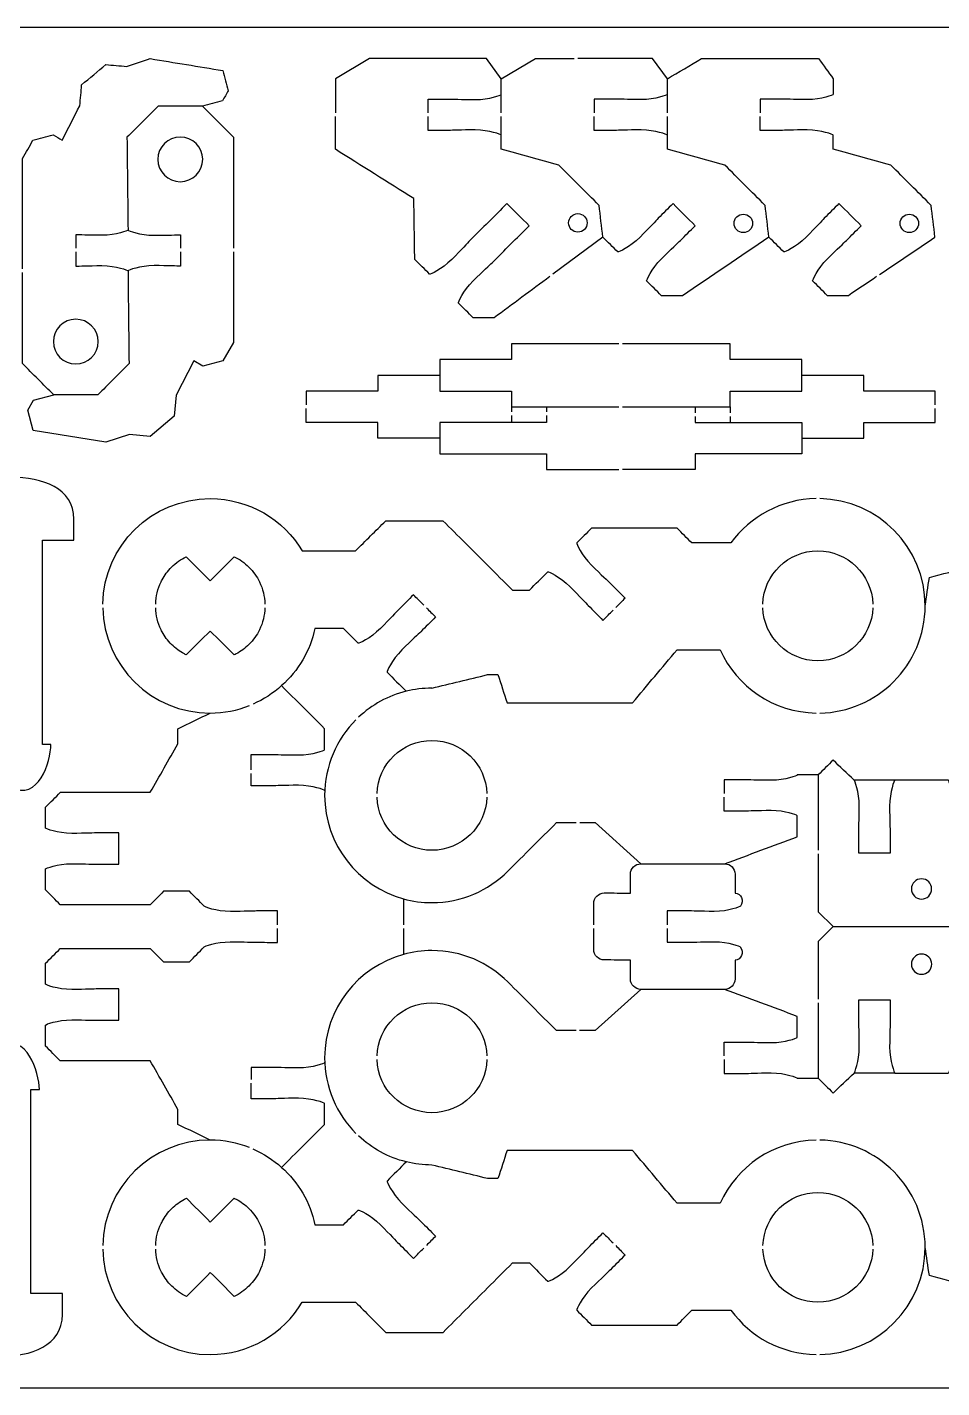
# Model space of a CAD drawing. Extents: x 0 to 680, y 0 to 410.
# Drawn here: x 43.8 to 131.1, y 280 to 410 of the extents above; entities that cross this region are included whole.
import ezdxf

# ---------------------------------------------------------------- set-up
doc = ezdxf.new("R2010")
doc.units = 0
doc.header["$MEASUREMENT"] = 0
doc.layers.add('DEFAULT', color=18, linetype='CONTINUOUS')

msp = doc.modelspace()

# ---------------------------------------------------------------- linework, layer by layer
at = {"layer": 'DEFAULT', "color": 1}
for points in [[(5.18, 409.99), (214.83, 409.99)], [(89.04, 405.06), (87.63, 406.99), (76.46, 406.99), (73.19, 405.06), (73.19, 401.8)], [(89.04, 401.8), (89.04, 403.58), (89.04, 405.06), (92.31, 406.99), (96, 406.99)], [(104.9, 405.06), (103.48, 406.99), (96.35, 406.99)], [(60.49, 402.45), (63.47, 399.47), (63.47, 395.26), (63.47, 388.88)], [(98.75, 389.93), (93.96, 386.38)], [(63.47, 388.53), (63.47, 379.86), (62.46, 378.13), (60.54, 377.61), (59.67, 378.11), (57.98, 374.83), (57.81, 372.83), (55.52, 370.9), (53.52, 371.08), (51.26, 370.33), (44.34, 371.47), (43.82, 373.4), (44.36, 374.35), (46.29, 374.86)], [(100.27, 379.73), (90, 379.73), (90, 378.23), (83.16, 378.23), (83.16, 375.23), (90, 375.23), (90, 373.73), (93.35, 373.73), (100.27, 373.73)], [(100.62, 373.73), (107.55, 373.73), (110.9, 373.73), (110.9, 375.23), (117.75, 375.23), (117.75, 376.72), (117.75, 378.23), (110.9, 378.23), (110.9, 379.73), (100.62, 379.73)], [(83.15, 376.72), (77.24, 376.72), (77.24, 375.22), (70.41, 375.22), (70.41, 373.9)], [(130.49, 373.9), (130.49, 375.22), (123.65, 375.22), (123.65, 376.72), (117.75, 376.72), (117.75, 376.72)], [(83.15, 370.72), (77.24, 370.72), (77.24, 372.23), (70.41, 372.23), (70.41, 373.55)], [(90, 373.73), (90, 373.23)], [(93.35, 373.73), (93.35, 373.23)], [(107.55, 373.73), (107.55, 373.15)], [(110.9, 373.73), (110.9, 373.15)], [(117.75, 370.72), (117.75, 370.72), (123.65, 370.72), (123.65, 372.23), (130.49, 372.23), (130.49, 373.55)], [(93.35, 372.88), (93.35, 372.23), (90, 372.23), (83.16, 372.23), (83.16, 369.23), (93.35, 369.23), (93.35, 367.73), (100.27, 367.73)], [(90, 372.88), (90, 372.23), (90, 372.23)], [(107.55, 372.8), (107.55, 372.23), (110.9, 372.23), (117.75, 372.23), (117.75, 370.72), (117.75, 369.23), (107.55, 369.23), (107.55, 367.73), (100.62, 367.73)], [(110.9, 372.8), (110.9, 372.23), (110.9, 372.23)], [(126.63, 338.06), (122.72, 338.06)], [(96.53, 333.99), (98.01, 333.99), (102.37, 330.06)], [(119.31, 331), (119.31, 325.48), (120.73, 324.06), (137.63, 324.06), (139.05, 325.48), (139.05, 331)], [(79.7, 326.71), (79.7, 324.24)], [(79.7, 323.89), (79.7, 321.4)], [(120.73, 324.06), (119.31, 322.65), (119.31, 317.13)], [(102.37, 318.06), (98.01, 314.13), (96.52, 314.13)], [(126.63, 310.06), (122.72, 310.06)], [(5.18, 280), (214.83, 280)]]:
    msp.add_lwpolyline(points, dxfattribs=at)
for points, knots in [([(43.31, 386.89), (43.31, 390.41), (43.31, 393.93), (43.31, 397.46), (43.65, 398.03), (43.98, 398.61), (44.31, 399.19), (44.96, 399.36), (45.6, 399.54), (46.24, 399.71), (46.53, 399.54), (46.82, 399.38), (47.11, 399.21), (47.67, 400.3), (48.23, 401.4), (48.79, 402.49), (48.85, 403.16), (48.91, 403.82), (48.96, 404.49), (49.73, 405.13), (50.49, 405.77), (51.26, 406.42), (51.93, 406.36), (52.59, 406.3), (53.26, 406.24), (54.01, 406.49), (54.77, 406.74), (55.52, 406.99), (57.83, 406.61), (60.13, 406.23), (62.44, 405.85), (62.61, 405.2), (62.79, 404.56), (62.96, 403.92), (62.78, 403.6), (62.6, 403.29), (62.41, 402.97), (61.77, 402.8), (61.13, 402.63), (60.49, 402.45), (59.08, 402.45), (57.68, 402.45), (56.27, 402.45), (55.28, 401.46), (54.29, 400.47), (53.29, 399.47), (53.32, 396.52), (53.36, 393.57), (53.39, 390.61), (53.39, 390.56), (52.27, 390.11), (50.89, 390.11), (49.51, 390.11), (48.73, 390.16), (48.39, 390.16), (48.39, 389.73), (48.39, 389.31), (48.39, 388.88)], [0, 0, 0, 0, 29.95, 29.95, 29.95, 35.622187, 35.622187, 35.622187, 41.279218, 41.279218, 41.279218, 44.11964, 44.11964, 44.11964, 54.585035, 54.585035, 54.585035, 60.255388, 60.255388, 60.255388, 68.758388, 68.758388, 68.758388, 74.439558, 74.439558, 74.439558, 81.200535, 81.200535, 81.200535, 101.076392, 101.076392, 101.076392, 106.750129, 106.750129, 106.750129, 109.832418, 109.832418, 109.832418, 115.496497, 115.496497, 115.496497, 127.436497, 127.436497, 127.436497, 139.386602, 139.386602, 139.386602, 164.508162, 164.508162, 164.508162, 165.508162, 165.508162, 165.508162, 166.508162, 166.508162, 166.508162, 170.118162, 170.118162, 170.118162, 170.118162]), ([(104.9, 401.8), (104.9, 402.39), (104.9, 402.98), (104.9, 403.58), (104.9, 404.07), (104.9, 404.57), (104.9, 405.06), (105.99, 405.71), (107.08, 406.35), (108.17, 406.99), (111.89, 406.99), (115.61, 406.99), (119.34, 406.99), (119.81, 406.35), (120.28, 405.71), (120.75, 405.06), (120.75, 404.57), (120.75, 404.07), (120.75, 403.58), (120.75, 403.52), (119.64, 403.08), (118.25, 403.08), (116.87, 403.08), (116.1, 403.13), (115.75, 403.13), (115.09, 403.13), (114.42, 403.13), (113.75, 403.13), (113.75, 402.69), (113.75, 402.24), (113.75, 401.8)], [0, 0, 0, 0, 5.04, 5.04, 5.04, 9.25, 9.25, 9.25, 20.01354, 20.01354, 20.01354, 51.68354, 51.68354, 51.68354, 58.465944, 58.465944, 58.465944, 62.675944, 62.675944, 62.675944, 63.675944, 63.675944, 63.675944, 64.675944, 64.675944, 64.675944, 70.345953, 70.345953, 70.345953, 74.125953, 74.125953, 74.125953, 74.125953]), ([(82.04, 401.8), (82.04, 402.24), (82.04, 402.69), (82.04, 403.13), (82.71, 403.13), (83.38, 403.13), (84.04, 403.13), (84.39, 403.13), (85.16, 403.08), (86.54, 403.08), (87.92, 403.08), (89.04, 403.52), (89.04, 403.58)], [0, 0, 0, 0, 3.78, 3.78, 3.78, 9.450009, 9.450009, 9.450009, 10.450009, 10.450009, 10.450009, 11.450009, 11.450009, 11.450009, 11.450009]), ([(104.9, 403.58), (104.9, 403.52), (103.77, 403.08), (102.4, 403.08), (101.02, 403.08), (100.24, 403.13), (99.9, 403.13), (99.23, 403.13), (98.56, 403.13), (97.9, 403.13), (97.9, 402.69), (97.9, 402.24), (97.9, 401.8)], [0, 0, 0, 0, 1, 1, 1, 2, 2, 2, 7.670009, 7.670009, 7.670009, 11.450009, 11.450009, 11.450009, 11.450009]), ([(93.68, 386.17), (91.9, 384.85), (90.13, 383.54), (88.36, 382.22), (87.69, 382.22), (87.02, 382.22), (86.36, 382.22), (85.89, 382.69), (85.41, 383.16), (84.94, 383.63), (84.91, 383.67), (85.38, 384.78), (86.36, 385.75), (87.34, 386.73), (87.92, 387.25), (88.16, 387.49), (89.34, 388.66), (90.52, 389.84), (91.7, 391.02), (90.99, 391.73), (90.29, 392.43), (89.58, 393.14), (88.4, 391.96), (87.22, 390.79), (86.05, 389.61), (85.8, 389.37), (85.29, 388.78), (84.31, 387.81), (83.33, 386.83), (82.23, 386.36), (82.19, 386.4), (81.72, 386.87), (81.25, 387.34), (80.77, 387.81), (80.75, 389.75), (80.72, 391.68), (80.69, 393.61), (78.19, 395.18), (75.69, 396.76), (73.19, 398.33), (73.19, 399.37), (73.19, 400.41), (73.19, 401.45)], [0, 0, 0, 0, 18.784206, 18.784206, 18.784206, 24.454206, 24.454206, 24.454206, 30.125203, 30.125203, 30.125203, 31.125203, 31.125203, 31.125203, 32.125203, 32.125203, 32.125203, 46.295622, 46.295622, 46.295622, 54.795046, 54.795046, 54.795046, 68.958397, 68.958397, 68.958397, 69.958397, 69.958397, 69.958397, 70.958397, 70.958397, 70.958397, 76.629393, 76.629393, 76.629393, 93.051147, 93.051147, 93.051147, 118.181758, 118.181758, 118.181758, 127.011758, 127.011758, 127.011758, 127.011758]), ([(89.04, 399.67), (89.04, 399.73), (87.92, 400.17), (86.54, 400.18), (85.16, 400.18), (84.38, 400.13), (84.04, 400.13), (83.37, 400.13), (82.71, 400.13), (82.04, 400.13), (82.04, 400.57), (82.04, 401.01), (82.04, 401.45)], [0, 0, 0, 0, 1, 1, 1, 2, 2, 2, 7.660009, 7.660009, 7.660009, 11.390009, 11.390009, 11.390009, 11.390009]), ([(114.6, 389.93), (111.85, 388.07), (109.09, 386.2), (106.34, 384.34), (105.67, 384.34), (105, 384.34), (104.34, 384.34), (103.86, 384.81), (103.39, 385.28), (102.92, 385.75), (102.88, 385.79), (103.36, 386.9), (104.34, 387.87), (105.32, 388.85), (105.9, 389.37), (106.14, 389.61), (106.61, 390.08), (107.08, 390.55), (107.56, 391.02), (106.85, 391.73), (106.14, 392.43), (105.44, 393.14), (104.97, 392.67), (104.5, 392.2), (104.03, 391.73), (103.78, 391.49), (103.27, 390.9), (102.29, 389.93), (101.31, 388.95), (100.21, 388.48), (100.17, 388.52), (99.69, 388.99), (99.22, 389.46), (98.75, 389.93), (98.62, 390.95), (98.5, 391.96), (98.38, 392.97), (97.09, 394.25), (95.81, 395.53), (94.53, 396.82), (92.7, 397.32), (90.87, 397.83), (89.04, 398.33), (89.04, 399.37), (89.04, 400.41), (89.04, 401.45)], [0, 0, 0, 0, 28.30147, 28.30147, 28.30147, 33.97147, 33.97147, 33.97147, 39.642466, 39.642466, 39.642466, 40.642466, 40.642466, 40.642466, 41.642466, 41.642466, 41.642466, 47.306396, 47.306396, 47.306396, 55.80582, 55.80582, 55.80582, 61.462674, 61.462674, 61.462674, 62.462674, 62.462674, 62.462674, 63.462674, 63.462674, 63.462674, 69.140746, 69.140746, 69.140746, 77.804607, 77.804607, 77.804607, 93.233677, 93.233677, 93.233677, 109.36726, 109.36726, 109.36726, 118.19726, 118.19726, 118.19726, 118.19726]), ([(104.89, 399.67), (104.89, 399.73), (103.77, 400.17), (102.4, 400.18), (101.01, 400.18), (100.24, 400.13), (99.89, 400.13), (99.23, 400.13), (98.56, 400.13), (97.9, 400.13), (97.9, 400.57), (97.9, 401.01), (97.9, 401.45)], [0, 0, 0, 0, 1, 1, 1, 2, 2, 2, 7.660009, 7.660009, 7.660009, 11.390009, 11.390009, 11.390009, 11.390009]), ([(124.88, 386.16), (123.98, 385.55), (123.09, 384.95), (122.19, 384.34), (121.52, 384.34), (120.86, 384.34), (120.19, 384.34), (119.72, 384.81), (119.25, 385.28), (118.77, 385.75), (118.74, 385.79), (119.22, 386.9), (120.19, 387.87), (121.17, 388.85), (121.76, 389.37), (122, 389.61), (122.47, 390.08), (122.94, 390.55), (123.41, 391.02), (122.71, 391.73), (122, 392.43), (121.29, 393.14), (120.82, 392.67), (120.35, 392.2), (119.88, 391.73), (119.64, 391.49), (119.12, 390.9), (118.15, 389.93), (117.17, 388.95), (116.06, 388.48), (116.02, 388.52), (115.55, 388.99), (115.08, 389.46), (114.6, 389.93), (114.48, 390.94), (114.36, 391.96), (114.23, 392.97), (112.95, 394.25), (111.67, 395.53), (110.39, 396.82), (108.56, 397.32), (106.73, 397.83), (104.9, 398.33), (104.9, 399.37), (104.9, 400.41), (104.9, 401.45)], [0, 0, 0, 0, 9.202717, 9.202717, 9.202717, 14.872717, 14.872717, 14.872717, 20.543713, 20.543713, 20.543713, 21.543713, 21.543713, 21.543713, 22.543713, 22.543713, 22.543713, 28.214727, 28.214727, 28.214727, 36.714151, 36.714151, 36.714151, 42.371005, 42.371005, 42.371005, 43.371005, 43.371005, 43.371005, 44.371005, 44.371005, 44.371005, 50.042002, 50.042002, 50.042002, 58.695937, 58.695937, 58.695937, 74.13208, 74.13208, 74.13208, 90.265663, 90.265663, 90.265663, 99.095663, 99.095663, 99.095663, 99.095663]), ([(125.17, 386.35), (126.93, 387.55), (128.7, 388.74), (130.46, 389.93), (130.34, 390.94), (130.21, 391.96), (130.09, 392.97), (128.81, 394.25), (127.52, 395.53), (126.24, 396.82), (124.41, 397.32), (122.58, 397.83), (120.75, 398.33), (120.75, 398.78), (120.75, 399.23), (120.75, 399.67), (120.75, 399.73), (119.63, 400.17), (118.25, 400.18), (116.87, 400.18), (116.09, 400.13), (115.75, 400.13), (115.09, 400.13), (114.42, 400.13), (113.75, 400.13), (113.75, 400.57), (113.75, 401.01), (113.75, 401.45)], [0, 0, 0, 0, 18.119674, 18.119674, 18.119674, 26.774829, 26.774829, 26.774829, 42.210972, 42.210972, 42.210972, 58.344555, 58.344555, 58.344555, 62.134568, 62.134568, 62.134568, 63.134568, 63.134568, 63.134568, 64.134568, 64.134568, 64.134568, 69.794577, 69.794577, 69.794577, 73.524577, 73.524577, 73.524577, 73.524577]), ([(60.52, 397.37), (60.52, 396.19), (59.56, 395.23), (58.38, 395.23), (57.2, 395.23), (56.24, 396.18), (56.24, 397.36), (56.24, 398.55), (57.2, 399.5), (58.38, 399.5), (59.56, 399.51), (60.52, 398.55), (60.52, 397.37)], [1, 1, 1, 1, 2, 2, 2, 3, 3, 3, 4, 4, 4, 5, 5, 5, 5]), ([(95.47, 391.3), (95.47, 390.81), (95.86, 390.41), (96.35, 390.41), (96.84, 390.41), (97.23, 390.81), (97.23, 391.3), (97.23, 391.78), (96.84, 392.18), (96.35, 392.18), (95.86, 392.18), (95.47, 391.78), (95.47, 391.3)], [0, 0, 0, 0, 1, 1, 1, 2, 2, 2, 3, 3, 3, 4, 4, 4, 4]), ([(111.27, 391.25), (111.27, 390.76), (111.67, 390.37), (112.15, 390.37), (112.64, 390.37), (113.04, 390.76), (113.04, 391.25), (113.04, 391.73), (112.64, 392.13), (112.15, 392.13), (111.67, 392.13), (111.27, 391.73), (111.27, 391.25)], [0, 0, 0, 0, 1, 1, 1, 2, 2, 2, 3, 3, 3, 4, 4, 4, 4]), ([(127.13, 391.25), (127.13, 390.76), (127.52, 390.37), (128.01, 390.37), (128.5, 390.37), (128.89, 390.76), (128.89, 391.25), (128.89, 391.73), (128.5, 392.13), (128.01, 392.13), (127.52, 392.13), (127.13, 391.73), (127.13, 391.25)], [0, 0, 0, 0, 1, 1, 1, 2, 2, 2, 3, 3, 3, 4, 4, 4, 4]), ([(53.39, 390.61), (53.39, 390.55), (54.51, 390.11), (55.89, 390.11), (57.27, 390.11), (58.05, 390.16), (58.39, 390.16), (58.39, 389.73), (58.39, 389.31), (58.39, 388.88)], [0, 0, 0, 0, 1, 1, 1, 2, 2, 2, 5.61, 5.61, 5.61, 5.61]), ([(48.39, 388.53), (48.39, 388.08), (48.39, 387.62), (48.39, 387.16), (48.73, 387.16), (49.51, 387.21), (50.89, 387.21), (52.27, 387.21), (53.39, 386.77), (53.39, 386.71), (53.42, 383.75), (53.45, 380.8), (53.49, 377.85), (52.49, 376.85), (51.5, 375.86), (50.51, 374.86), (49.1, 374.86), (47.7, 374.86), (46.29, 374.86), (45.3, 375.86), (44.31, 376.85), (43.31, 377.85), (43.31, 379.25), (43.31, 380.66), (43.31, 382.06), (43.31, 383.55), (43.31, 385.05), (43.31, 386.54)], [0, 0, 0, 0, 3.89, 3.89, 3.89, 4.89, 4.89, 4.89, 5.89, 5.89, 5.89, 31.01156, 31.01156, 31.01156, 42.961665, 42.961665, 42.961665, 54.901665, 54.901665, 54.901665, 66.85177, 66.85177, 66.85177, 78.80177, 78.80177, 78.80177, 91.50177, 91.50177, 91.50177, 91.50177]), ([(58.39, 388.53), (58.39, 388.08), (58.39, 387.62), (58.39, 387.16), (58.05, 387.16), (57.27, 387.21), (55.89, 387.21), (54.51, 387.21), (53.39, 386.76), (53.39, 386.71)], [0, 0, 0, 0, 3.89, 3.89, 3.89, 4.89, 4.89, 4.89, 5.89, 5.89, 5.89, 5.89]), ([(46.26, 379.95), (46.26, 381.13), (47.22, 382.09), (48.4, 382.09), (49.58, 382.09), (50.54, 381.14), (50.54, 379.95), (50.54, 378.77), (49.58, 377.82), (48.4, 377.82), (47.22, 377.81), (46.26, 378.77), (46.26, 379.95)], [1, 1, 1, 1, 2, 2, 2, 3, 3, 3, 4, 4, 4, 5, 5, 5, 5]), ([(40.39, 360.98), (40.87, 360.98), (41.34, 360.98), (41.82, 360.98), (41.95, 353.12), (42.09, 345.27), (42.22, 337.42), (44.82, 335.96), (46.02, 339.82), (46.02, 341.47), (45.75, 341.47), (45.49, 341.47), (45.22, 341.47), (45.22, 347.98), (45.22, 354.48), (45.22, 360.98), (46.22, 360.98), (47.22, 360.98), (48.22, 360.98), (48.22, 361.65), (48.22, 362.31), (48.22, 362.98), (48.22, 365.98), (45.22, 366.98), (42.22, 366.98), (42.09, 366.98), (41.96, 366.98), (41.82, 366.98), (41.82, 365.98), (41.82, 364.98), (41.82, 363.98), (41.35, 363.98), (40.87, 363.98), (40.39, 363.98)], [0, 0, 0, 0, 4.04, 4.04, 4.04, 70.839558, 70.839558, 70.839558, 71.839558, 71.839558, 71.839558, 74.119558, 74.119558, 74.119558, 129.409562, 129.409562, 129.409562, 137.899562, 137.899562, 137.899562, 143.569562, 143.569562, 143.569562, 144.569562, 144.569562, 144.569562, 145.699562, 145.699562, 145.699562, 154.199562, 154.199562, 154.199562, 158.249562, 158.249562, 158.249562, 158.249562]), ([(50.98, 354.88), (51.07, 360.45), (55.63, 364.95), (61.23, 364.95), (64.95, 364.95), (68.23, 362.95), (70.02, 359.96), (71.72, 359.96), (73.42, 359.96), (75.12, 359.96), (76.08, 360.91), (77.04, 361.87), (78, 362.83), (79.82, 362.83), (81.65, 362.83), (83.47, 362.83), (84.18, 362.12), (84.89, 361.42), (85.6, 360.71), (86.3, 360), (87.01, 359.3), (87.72, 358.59), (88.51, 357.79), (89.31, 356.99), (90.11, 356.2), (90.65, 356.2), (91.19, 356.2), (91.72, 356.2), (92.31, 356.78), (92.9, 357.37), (93.48, 357.96), (93.52, 357.99), (94.63, 357.52), (95.6, 356.54), (96.58, 355.56), (97.09, 354.98), (97.34, 354.74), (97.81, 354.27), (98.28, 353.79), (98.75, 353.32), (99.07, 353.64), (99.4, 353.97), (99.72, 354.29)], [0, 0, 0, 0, 1, 1, 1, 2, 2, 2, 16.45, 16.45, 16.45, 27.975841, 27.975841, 27.975841, 43.495841, 43.495841, 43.495841, 52.002338, 52.002338, 52.002338, 60.501762, 60.501762, 60.501762, 70.097203, 70.097203, 70.097203, 74.677203, 74.677203, 74.677203, 81.734129, 81.734129, 81.734129, 82.734129, 82.734129, 82.734129, 83.734129, 83.734129, 83.734129, 89.405143, 89.405143, 89.405143, 93.308372, 93.308372, 93.308372, 93.308372]), ([(119.1, 364.95), (115.76, 364.9), (112.8, 363.24), (110.97, 360.71), (109.72, 360.71), (108.48, 360.71), (107.23, 360.71), (106.76, 361.19), (106.29, 361.66), (105.82, 362.13), (103.1, 362.13), (100.38, 362.13), (97.66, 362.13), (97.19, 361.66), (96.72, 361.19), (96.25, 360.71), (96.2, 360.68), (96.68, 359.57), (97.65, 358.59), (98.63, 357.61), (99.22, 357.1), (99.46, 356.85), (99.93, 356.38), (100.4, 355.91), (100.87, 355.44), (100.57, 355.14), (100.27, 354.84), (99.97, 354.54)], [0, 0, 0, 0, 1, 1, 1, 11.6, 11.6, 11.6, 17.270996, 17.270996, 17.270996, 40.390996, 40.390996, 40.390996, 46.061993, 46.061993, 46.061993, 47.061993, 47.061993, 47.061993, 48.061993, 48.061993, 48.061993, 53.725923, 53.725923, 53.725923, 57.332167, 57.332167, 57.332167, 57.332167]), ([(119.45, 344.46), (122.2, 344.51), (124.7, 345.65), (126.51, 347.46), (128.37, 349.32), (129.52, 351.88), (129.52, 354.71), (129.52, 360.3), (125.02, 364.86), (119.45, 364.95)], [0, 0, 0, 0, 1, 1, 1, 2, 2, 2, 3, 3, 3, 3]), ([(56.03, 354.88), (56.05, 355.61), (56.22, 356.33), (56.55, 357), (56.58, 357.06), (56.61, 357.12), (56.65, 357.19), (56.88, 357.62), (57.18, 358.03), (57.55, 358.4), (57.97, 358.82), (58.45, 359.16), (58.95, 359.4), (59.72, 358.64), (60.48, 357.87), (61.25, 357.11), (62.01, 357.87), (62.77, 358.64), (63.54, 359.4), (64.04, 359.16), (64.52, 358.82), (64.94, 358.4), (65.36, 357.98), (65.7, 357.51), (65.94, 357), (66.27, 356.33), (66.44, 355.61), (66.47, 354.88)], [0, 0, 0, 0, 1, 1, 1, 2, 2, 2, 3, 3, 3, 4, 4, 4, 13.192388, 13.192388, 13.192388, 22.377708, 22.377708, 22.377708, 23.377708, 23.377708, 23.377708, 24.377708, 24.377708, 24.377708, 25.377708, 25.377708, 25.377708, 25.377708]), ([(114.02, 354.88), (114.11, 357.7), (116.43, 359.96), (119.27, 359.96), (122.11, 359.96), (124.43, 357.7), (124.52, 354.88)], [0, 0, 0, 0, 1, 1, 1, 2, 2, 2, 2]), ([(129.52, 354.71), (129.65, 355.61), (129.79, 356.51), (129.92, 357.41), (131.16, 357.74), (132.41, 358.07), (133.65, 358.41), (133.7, 358.44), (134.65, 357.69), (135.34, 356.5), (136.03, 355.3), (136.38, 354.6), (136.55, 354.31), (136.88, 353.73), (137.22, 353.16), (137.55, 352.58), (137.95, 352.81), (138.35, 353.04), (138.75, 353.27)], [0, 0, 0, 0, 7.733007, 7.733007, 7.733007, 18.68755, 18.68755, 18.68755, 19.68755, 19.68755, 19.68755, 20.68755, 20.68755, 20.68755, 26.346074, 26.346074, 26.346074, 30.270561, 30.270561, 30.270561, 30.270561]), ([(81.63, 354.78), (81.3, 355.11), (80.97, 355.43), (80.65, 355.76), (80.18, 355.29), (79.71, 354.82), (79.24, 354.35), (78.99, 354.11), (78.48, 353.53), (77.5, 352.55), (76.52, 351.57), (75.41, 351.1), (75.37, 351.14), (74.9, 351.61), (74.43, 352.08), (73.96, 352.55), (73.05, 352.55), (72.15, 352.55), (71.24, 352.55), (70.78, 350.4), (69.64, 348.49), (68.06, 347.08), (67.25, 346.35), (66.33, 345.75), (65.33, 345.32)], [0, 0, 0, 0, 3.945656, 3.945656, 3.945656, 9.60251, 9.60251, 9.60251, 10.60251, 10.60251, 10.60251, 11.60251, 11.60251, 11.60251, 17.273506, 17.273506, 17.273506, 24.973506, 24.973506, 24.973506, 25.973506, 25.973506, 25.973506, 26.973506, 26.973506, 26.973506, 26.973506]), ([(50.98, 354.53), (51.07, 348.96), (55.63, 344.46), (61.23, 344.46), (62.56, 344.46), (63.83, 344.71), (65, 345.18)], [0, 0, 0, 0, 1, 1, 1, 2, 2, 2, 2]), ([(66.47, 354.53), (66.44, 353.8), (66.27, 353.08), (65.94, 352.42), (65.7, 351.91), (65.36, 351.43), (64.94, 351.01), (64.57, 350.64), (64.16, 350.34), (63.72, 350.11), (63.66, 350.07), (63.6, 350.04), (63.54, 350.01), (62.77, 350.78), (62.01, 351.54), (61.24, 352.3), (60.48, 351.54), (59.72, 350.78), (58.95, 350.01), (58.89, 350.04), (58.83, 350.07), (58.77, 350.11), (58.33, 350.34), (57.92, 350.65), (57.55, 351.01), (57.18, 351.38), (56.88, 351.8), (56.65, 352.23), (56.62, 352.29), (56.58, 352.35), (56.56, 352.42), (56.23, 353.08), (56.05, 353.8), (56.03, 354.53)], [0, 0, 0, 0, 1, 1, 1, 2, 2, 2, 3, 3, 3, 4, 4, 4, 13.192388, 13.192388, 13.192388, 22.370634, 22.370634, 22.370634, 23.370634, 23.370634, 23.370634, 24.370634, 24.370634, 24.370634, 25.370634, 25.370634, 25.370634, 26.370634, 26.370634, 26.370634, 27.370634, 27.370634, 27.370634, 27.370634]), ([(81.88, 354.53), (82.17, 354.23), (82.47, 353.94), (82.77, 353.64), (82.29, 353.17), (81.82, 352.7), (81.35, 352.23), (81.11, 351.99), (80.52, 351.48), (79.55, 350.49), (78.57, 349.52), (78.09, 348.41), (78.13, 348.37), (78.74, 347.76), (79.35, 347.15), (79.96, 346.54)], [0, 0, 0, 0, 3.563818, 3.563818, 3.563818, 9.234832, 9.234832, 9.234832, 10.234832, 10.234832, 10.234832, 11.234832, 11.234832, 11.234832, 18.574601, 18.574601, 18.574601, 18.574601]), ([(124.52, 354.53), (124.43, 351.71), (122.11, 349.46), (119.27, 349.46), (116.43, 349.46), (114.11, 351.71), (114.02, 354.53)], [0, 0, 0, 0, 1, 1, 1, 2, 2, 2, 2]), ([(82.41, 346.84), (84.18, 347.27), (85.95, 347.7), (87.72, 348.13), (88.05, 348.13), (88.38, 348.13), (88.72, 348.13), (89.01, 347.24), (89.3, 346.34), (89.59, 345.45), (93.59, 345.45), (97.58, 345.45), (101.58, 345.45), (102.99, 347.13), (104.4, 348.81), (105.82, 350.49), (107.18, 350.49), (108.54, 350.49), (109.91, 350.49), (109.91, 350.5), (109.92, 350.5), (109.93, 350.5), (111.51, 346.99), (115.02, 344.53), (119.1, 344.46)], [0, 0, 0, 0, 15.466848, 15.466848, 15.466848, 18.306848, 18.306848, 18.306848, 26.301246, 26.301246, 26.301246, 60.271246, 60.271246, 60.271246, 78.951996, 78.951996, 78.951996, 90.541996, 90.541996, 90.541996, 90.609078, 90.609078, 90.609078, 91.609078, 91.609078, 91.609078, 91.609078]), ([(65.16, 339.03), (65.16, 339.52), (65.16, 340.01), (65.16, 340.51), (65.83, 340.51), (66.49, 340.51), (67.16, 340.51), (67.5, 340.51), (68.28, 340.46), (69.66, 340.46), (71.04, 340.46), (72.16, 340.91), (72.16, 340.97), (72.16, 341.64), (72.16, 342.3), (72.16, 342.97), (70.79, 344.34), (69.42, 345.71), (68.06, 347.08)], [0, 0, 0, 0, 4.2, 4.2, 4.2, 9.86, 9.86, 9.86, 10.86, 10.86, 10.86, 11.86, 11.86, 11.86, 17.53, 17.53, 17.53, 33.991446, 33.991446, 33.991446, 33.991446]), ([(82.41, 346.84), (81.57, 346.84), (80.75, 346.74), (79.96, 346.54), (78.23, 346.12), (76.67, 345.25), (75.41, 344.07)], [0, 0, 0, 0, 1, 1, 1, 2, 2, 2, 2]), ([(67.66, 324.24), (67.66, 324.67), (67.66, 325.11), (67.66, 325.55), (67, 325.55), (66.33, 325.55), (65.67, 325.55), (65.33, 325.55), (64.55, 325.51), (63.17, 325.5), (61.79, 325.51), (60.67, 325.95), (60.67, 326.01), (60.2, 326.48), (59.73, 326.95), (59.25, 327.43), (58.43, 327.43), (57.61, 327.43), (56.78, 327.43), (56.36, 327), (55.94, 326.58), (55.51, 326.15), (52.65, 326.15), (49.79, 326.15), (46.92, 326.15), (46.45, 326.62), (45.98, 327.1), (45.51, 327.57), (45.51, 328.23), (45.51, 328.9), (45.51, 329.57), (45.51, 329.62), (46.64, 330.06), (48.01, 330.06), (49.39, 330.06), (50.17, 330.02), (50.51, 330.02), (51.18, 330.01), (51.85, 330.01), (52.51, 330.01), (52.51, 331.01), (52.51, 332.01), (52.51, 333.01), (51.85, 333.01), (51.18, 333.01), (50.52, 333.01), (50.17, 333.01), (49.4, 332.97), (48.01, 332.96), (46.64, 332.97), (45.52, 333.41), (45.52, 333.47), (45.52, 334.14), (45.52, 334.81), (45.52, 335.47), (45.99, 335.94), (46.46, 336.42), (46.93, 336.89), (49.79, 336.89), (52.66, 336.89), (55.52, 336.89), (56.4, 338.44), (57.28, 339.99), (58.16, 341.53), (58.16, 342.01), (58.16, 342.49), (58.16, 342.97), (59.18, 343.46), (60.21, 343.96), (61.23, 344.46)], [0, 0, 0, 0, 3.72, 3.72, 3.72, 9.380009, 9.380009, 9.380009, 10.380009, 10.380009, 10.380009, 11.380009, 11.380009, 11.380009, 17.051005, 17.051005, 17.051005, 24.051005, 24.051005, 24.051005, 29.14925, 29.14925, 29.14925, 53.49925, 53.49925, 53.49925, 59.16318, 59.16318, 59.16318, 64.83318, 64.83318, 64.83318, 65.83318, 65.83318, 65.83318, 66.83318, 66.83318, 66.83318, 72.503189, 72.503189, 72.503189, 81.003189, 81.003189, 81.003189, 86.663197, 86.663197, 86.663197, 87.663197, 87.663197, 87.663197, 88.663197, 88.663197, 88.663197, 94.333197, 94.333197, 94.333197, 100.004194, 100.004194, 100.004194, 124.344194, 124.344194, 124.344194, 139.500014, 139.500014, 139.500014, 143.560014, 143.560014, 143.560014, 153.215857, 153.215857, 153.215857, 153.215857]), ([(75.16, 343.83), (73.31, 341.97), (72.17, 339.42), (72.17, 336.59), (72.17, 331.88), (75.37, 327.9), (79.7, 326.71), (80.57, 326.47), (81.48, 326.35), (82.41, 326.35), (85.24, 326.35), (87.81, 327.5), (89.66, 329.35), (91.21, 330.9), (92.76, 332.45), (94.31, 333.99), (94.93, 333.99), (95.55, 333.99), (96.18, 333.99)], [0, 0, 0, 0, 1, 1, 1, 2, 2, 2, 3, 3, 3, 4, 4, 4, 22.61105, 22.61105, 22.61105, 27.91105, 27.91105, 27.91105, 27.91105]), ([(77.17, 336.77), (77.26, 339.59), (79.58, 341.84), (82.41, 341.84), (85.26, 341.84), (87.57, 339.59), (87.66, 336.77)], [0, 0, 0, 0, 1, 1, 1, 2, 2, 2, 2]), ([(139.05, 331.35), (139.05, 333.75), (139.05, 336.15), (139.05, 338.55), (138.57, 339.02), (138.1, 339.49), (137.63, 339.96), (136.96, 339.33), (136.3, 338.69), (135.63, 338.06), (135.57, 338.06), (135.13, 336.94), (135.13, 335.56), (135.13, 334.17), (135.18, 333.4), (135.17, 333.06), (135.17, 332.39), (135.17, 331.73), (135.17, 331.06), (134.17, 331.06), (133.17, 331.06), (132.17, 331.06), (132.17, 331.73), (132.17, 332.39), (132.18, 333.06), (132.17, 333.4), (132.23, 334.18), (132.22, 335.56), (132.23, 336.94), (131.78, 338.06), (131.73, 338.06), (130.03, 338.06), (128.33, 338.06), (126.63, 338.06), (126.57, 338.06), (126.13, 336.94), (126.12, 335.56), (126.13, 334.17), (126.17, 333.4), (126.17, 333.06), (126.17, 332.39), (126.17, 331.73), (126.17, 331.06), (125.17, 331.06), (124.17, 331.06), (123.17, 331.06), (123.17, 331.73), (123.17, 332.39), (123.17, 333.06), (123.17, 333.4), (123.22, 334.18), (123.22, 335.56), (123.23, 336.94), (122.78, 338.06), (122.73, 338.06), (122.06, 338.7), (121.39, 339.33), (120.73, 339.97), (120.25, 339.49), (119.78, 339.02), (119.31, 338.55), (119.31, 336.15), (119.31, 333.75), (119.31, 331.35)], [0, 0, 0, 0, 20.41, 20.41, 20.41, 26.080996, 26.080996, 26.080996, 33.910996, 33.910996, 33.910996, 34.910996, 34.910996, 34.910996, 35.910996, 35.910996, 35.910996, 41.571005, 41.571005, 41.571005, 50.071005, 50.071005, 50.071005, 55.74104, 55.74104, 55.74104, 56.74104, 56.74104, 56.74104, 57.74104, 57.74104, 57.74104, 72.181044, 72.181044, 72.181044, 73.181044, 73.181044, 73.181044, 74.181044, 74.181044, 74.181044, 79.841053, 79.841053, 79.841053, 88.341053, 88.341053, 88.341053, 94.011062, 94.011062, 94.011062, 95.011062, 95.011062, 95.011062, 96.011062, 96.011062, 96.011062, 103.841062, 103.841062, 103.841062, 109.519133, 109.519133, 109.519133, 129.929133, 129.929133, 129.929133, 129.929133]), ([(72.17, 337.06), (72.17, 337.11), (71.04, 337.56), (69.66, 337.56), (68.28, 337.56), (67.51, 337.51), (67.16, 337.51), (66.5, 337.51), (65.83, 337.51), (65.16, 337.51), (65.16, 337.9), (65.16, 338.29), (65.16, 338.68)], [0, 0, 0, 0, 1, 1, 1, 2, 2, 2, 7.670009, 7.670009, 7.670009, 10.980009, 10.980009, 10.980009, 10.980009]), ([(119.31, 338.55), (118.64, 338.55), (117.98, 338.55), (117.31, 338.55), (117.31, 338.49), (116.19, 338.04), (114.81, 338.04), (113.43, 338.04), (112.65, 338.09), (112.31, 338.09), (111.65, 338.09), (110.98, 338.09), (110.32, 338.09), (110.32, 337.65), (110.32, 337.21), (110.32, 336.77)], [0, 0, 0, 0, 5.67, 5.67, 5.67, 6.67, 6.67, 6.67, 7.67, 7.67, 7.67, 13.33, 13.33, 13.33, 17.06, 17.06, 17.06, 17.06]), ([(87.66, 336.42), (87.57, 333.6), (85.26, 331.35), (82.41, 331.35), (79.57, 331.35), (77.26, 333.6), (77.17, 336.42)], [0, 0, 0, 0, 1, 1, 1, 2, 2, 2, 2]), ([(110.37, 330.06), (112.68, 330.92), (115, 331.78), (117.31, 332.64), (117.31, 333.31), (117.31, 333.98), (117.31, 334.65), (117.25, 334.73), (116.15, 335.14), (114.82, 335.14), (113.43, 335.14), (112.66, 335.09), (112.32, 335.09), (111.65, 335.09), (110.98, 335.09), (110.32, 335.09), (110.32, 335.53), (110.32, 335.98), (110.32, 336.42)], [0, 0, 0, 0, 20.997257, 20.997257, 20.997257, 26.687257, 26.687257, 26.687257, 27.687257, 27.687257, 27.687257, 28.687257, 28.687257, 28.687257, 34.357266, 34.357266, 34.357266, 38.137266, 38.137266, 38.137266, 38.137266]), ([(97.87, 324.24), (97.87, 324.92), (97.87, 325.59), (97.87, 326.27), (97.87, 326.82), (98.32, 327.27), (98.87, 327.27), (99.7, 327.27), (100.53, 327.27), (101.37, 327.26), (101.37, 327.86), (101.37, 328.46), (101.37, 329.06), (101.37, 329.61), (101.82, 330.06), (102.37, 330.06), (105.03, 330.06), (107.7, 330.06), (110.37, 330.06), (110.92, 330.06), (111.37, 329.61), (111.37, 329.06), (111.37, 328.46), (111.37, 327.86), (111.37, 327.26), (111.95, 327.26), (112.29, 326.51), (111.87, 326.02), (111.87, 325.96), (110.75, 325.51), (109.37, 325.51), (107.99, 325.51), (107.21, 325.57), (106.87, 325.56), (106.2, 325.56), (105.53, 325.57), (104.87, 325.57), (104.87, 325.12), (104.87, 324.68), (104.87, 324.24)], [0, 0, 0, 0, 5.77, 5.77, 5.77, 6.77, 6.77, 6.77, 13.860007, 13.860007, 13.860007, 18.950007, 18.950007, 18.950007, 19.950007, 19.950007, 19.950007, 42.630007, 42.630007, 42.630007, 43.630007, 43.630007, 43.630007, 48.720007, 48.720007, 48.720007, 49.720007, 49.720007, 49.720007, 50.720007, 50.720007, 50.720007, 51.720007, 51.720007, 51.720007, 57.390016, 57.390016, 57.390016, 61.160016, 61.160016, 61.160016, 61.160016]), ([(129.18, 328.62), (129.71, 328.62), (130.14, 328.19), (130.14, 327.66), (130.14, 327.12), (129.71, 326.69), (129.18, 326.69), (128.64, 326.69), (128.21, 327.12), (128.21, 327.66), (128.21, 328.19), (128.64, 328.62), (129.18, 328.62)], [1, 1, 1, 1, 2, 2, 2, 3, 3, 3, 4, 4, 4, 5, 5, 5, 5]), ([(61.23, 303.66), (60.21, 304.16), (59.18, 304.66), (58.16, 305.15), (58.16, 305.63), (58.16, 306.11), (58.16, 306.59), (57.28, 308.14), (56.4, 309.69), (55.51, 311.23), (52.65, 311.23), (49.79, 311.23), (46.92, 311.23), (46.45, 311.7), (45.98, 312.17), (45.51, 312.64), (45.51, 313.31), (45.51, 313.98), (45.51, 314.65), (45.51, 314.71), (46.63, 315.15), (48.01, 315.15), (49.39, 315.15), (50.17, 315.1), (50.51, 315.11), (51.18, 315.11), (51.84, 315.11), (52.51, 315.11), (52.51, 316.11), (52.51, 317.11), (52.51, 318.11), (51.84, 318.1), (51.18, 318.1), (50.51, 318.1), (50.17, 318.11), (49.39, 318.05), (48.01, 318.05), (46.63, 318.05), (45.51, 318.5), (45.51, 318.55), (45.51, 319.22), (45.51, 319.89), (45.51, 320.55), (45.98, 321.02), (46.45, 321.49), (46.92, 321.97), (49.78, 321.97), (52.65, 321.97), (55.51, 321.97), (55.93, 321.54), (56.35, 321.12), (56.78, 320.69), (57.6, 320.69), (58.42, 320.69), (59.25, 320.69), (59.72, 321.16), (60.19, 321.63), (60.66, 322.11), (60.66, 322.16), (61.78, 322.61), (63.16, 322.6), (64.55, 322.61), (65.32, 322.55), (65.66, 322.56), (66.33, 322.56), (67, 322.55), (67.66, 322.55), (67.66, 323), (67.66, 323.44), (67.66, 323.89)], [0, 0, 0, 0, 9.669457, 9.669457, 9.669457, 13.749457, 13.749457, 13.749457, 28.896589, 28.896589, 28.896589, 53.246589, 53.246589, 53.246589, 58.903443, 58.903443, 58.903443, 64.573443, 64.573443, 64.573443, 65.573443, 65.573443, 65.573443, 66.573443, 66.573443, 66.573443, 72.233443, 72.233443, 72.233443, 80.733443, 80.733443, 80.733443, 86.403452, 86.403452, 86.403452, 87.403452, 87.403452, 87.403452, 88.403452, 88.403452, 88.403452, 94.063452, 94.063452, 94.063452, 99.734448, 99.734448, 99.734448, 124.074448, 124.074448, 124.074448, 129.172693, 129.172693, 129.172693, 136.172693, 136.172693, 136.172693, 141.843689, 141.843689, 141.843689, 142.843689, 142.843689, 142.843689, 143.843689, 143.843689, 143.843689, 149.513725, 149.513725, 149.513725, 153.303725, 153.303725, 153.303725, 153.303725]), ([(104.87, 323.89), (104.87, 323.45), (104.87, 323.01), (104.87, 322.57), (105.53, 322.57), (106.2, 322.57), (106.86, 322.57), (107.2, 322.56), (107.98, 322.61), (109.37, 322.61), (110.75, 322.61), (111.86, 322.17), (111.86, 322.11), (112.28, 321.62), (111.95, 320.86), (111.37, 320.86), (111.37, 320.26), (111.37, 319.66), (111.37, 319.06), (111.37, 318.51), (110.92, 318.06), (110.37, 318.06), (107.7, 318.06), (105.03, 318.06), (102.37, 318.06), (101.82, 318.06), (101.37, 318.51), (101.37, 319.06), (101.37, 319.66), (101.37, 320.26), (101.37, 320.86), (100.53, 320.86), (99.7, 320.87), (98.87, 320.87), (98.32, 320.87), (97.87, 321.32), (97.87, 321.87), (97.87, 322.54), (97.87, 323.22), (97.87, 323.89)], [0, 0, 0, 0, 3.74, 3.74, 3.74, 9.4, 9.4, 9.4, 10.4, 10.4, 10.4, 11.4, 11.4, 11.4, 12.4, 12.4, 12.4, 17.51, 17.51, 17.51, 18.51, 18.51, 18.51, 41.19, 41.19, 41.19, 42.19, 42.19, 42.19, 47.3, 47.3, 47.3, 54.390028, 54.390028, 54.390028, 55.390028, 55.390028, 55.390028, 61.110028, 61.110028, 61.110028, 61.110028]), ([(96.18, 314.13), (95.55, 314.13), (94.93, 314.13), (94.31, 314.13), (92.76, 315.67), (91.22, 317.22), (89.67, 318.77), (87.81, 320.62), (85.25, 321.77), (82.42, 321.77), (81.48, 321.77), (80.57, 321.65), (79.7, 321.4), (75.37, 320.21), (72.17, 316.24), (72.17, 311.53), (72.17, 308.71), (73.31, 306.15), (75.16, 304.3)], [0, 0, 0, 0, 5.28, 5.28, 5.28, 23.898123, 23.898123, 23.898123, 24.898123, 24.898123, 24.898123, 25.898123, 25.898123, 25.898123, 26.898123, 26.898123, 26.898123, 27.898123, 27.898123, 27.898123, 27.898123]), ([(129.18, 319.5), (128.64, 319.5), (128.21, 319.93), (128.21, 320.47), (128.21, 321), (128.64, 321.43), (129.18, 321.43), (129.71, 321.43), (130.15, 321), (130.15, 320.47), (130.15, 319.93), (129.71, 319.5), (129.18, 319.5)], [1, 1, 1, 1, 2, 2, 2, 3, 3, 3, 4, 4, 4, 5, 5, 5, 5]), ([(110.32, 311.7), (110.32, 312.15), (110.32, 312.59), (110.32, 313.03), (110.99, 313.03), (111.65, 313.03), (112.32, 313.03), (112.66, 313.03), (113.44, 312.98), (114.82, 312.98), (116.16, 312.98), (117.25, 313.4), (117.31, 313.47), (117.31, 314.14), (117.31, 314.81), (117.31, 315.48), (115, 316.34), (112.68, 317.2), (110.37, 318.06)], [0, 0, 0, 0, 3.77, 3.77, 3.77, 9.440009, 9.440009, 9.440009, 10.440009, 10.440009, 10.440009, 11.440009, 11.440009, 11.440009, 17.130009, 17.130009, 17.130009, 38.136639, 38.136639, 38.136639, 38.136639]), ([(77.17, 311.7), (77.26, 314.52), (79.58, 316.78), (82.42, 316.78), (85.26, 316.78), (87.57, 314.52), (87.67, 311.7)], [0, 0, 0, 0, 1, 1, 1, 2, 2, 2, 2]), ([(119.31, 316.78), (119.31, 314.37), (119.31, 311.97), (119.31, 309.57), (119.78, 309.1), (120.25, 308.63), (120.73, 308.16), (121.39, 308.79), (122.06, 309.43), (122.73, 310.06), (122.79, 310.06), (123.23, 311.18), (123.23, 312.56), (123.23, 313.95), (123.18, 314.72), (123.18, 315.06), (123.19, 315.73), (123.19, 316.4), (123.19, 317.06), (124.19, 317.06), (125.19, 317.06), (126.19, 317.06), (126.18, 316.39), (126.18, 315.73), (126.18, 315.06), (126.18, 314.72), (126.13, 313.94), (126.13, 312.56), (126.13, 311.18), (126.58, 310.06), (126.63, 310.06), (128.33, 310.06), (130.03, 310.06), (131.73, 310.06), (131.79, 310.06), (132.23, 311.18), (132.23, 312.56), (132.23, 313.95), (132.18, 314.72), (132.18, 315.06), (132.18, 315.73), (132.19, 316.4), (132.19, 317.06), (133.19, 317.06), (134.19, 317.06), (135.19, 317.06), (135.18, 316.39), (135.18, 315.73), (135.18, 315.06), (135.18, 314.72), (135.13, 313.94), (135.13, 312.56), (135.13, 311.18), (135.58, 310.06), (135.63, 310.06), (136.3, 309.42), (136.96, 308.79), (137.63, 308.15), (138.1, 308.63), (138.57, 309.1), (139.05, 309.57), (139.05, 311.97), (139.05, 314.37), (139.05, 316.78)], [0, 0, 0, 0, 20.42, 20.42, 20.42, 26.090996, 26.090996, 26.090996, 33.920996, 33.920996, 33.920996, 34.920996, 34.920996, 34.920996, 35.920996, 35.920996, 35.920996, 41.581005, 41.581005, 41.581005, 50.081005, 50.081005, 50.081005, 55.75104, 55.75104, 55.75104, 56.75104, 56.75104, 56.75104, 57.75104, 57.75104, 57.75104, 72.191044, 72.191044, 72.191044, 73.191044, 73.191044, 73.191044, 74.191044, 74.191044, 74.191044, 79.851053, 79.851053, 79.851053, 88.351053, 88.351053, 88.351053, 94.021062, 94.021062, 94.021062, 95.021062, 95.021062, 95.021062, 96.021062, 96.021062, 96.021062, 103.851062, 103.851062, 103.851062, 109.529133, 109.529133, 109.529133, 129.949133, 129.949133, 129.949133, 129.949133]), ([(39.29, 282.99), (39.9, 282.99), (40.51, 282.99), (41.12, 282.99), (44.12, 282.99), (47.12, 283.99), (47.12, 286.99), (47.12, 287.66), (47.12, 288.32), (47.12, 288.99), (46.12, 288.99), (45.12, 288.99), (44.12, 288.99), (44.12, 295.49), (44.12, 301.99), (44.12, 308.5), (44.39, 308.5), (44.65, 308.5), (44.92, 308.5), (44.92, 310.15), (43.72, 314.01), (41.12, 312.55), (40.98, 304.7), (40.85, 296.85), (40.72, 288.99), (40.72, 287.99), (40.72, 286.99), (40.72, 285.99), (40.24, 285.99), (39.77, 285.99), (39.29, 285.99)], [0, 0, 0, 0, 5.18, 5.18, 5.18, 6.18, 6.18, 6.18, 11.85, 11.85, 11.85, 20.36, 20.36, 20.36, 75.65, 75.65, 75.65, 77.92, 77.92, 77.92, 78.92, 78.92, 78.92, 145.719728, 145.719728, 145.719728, 154.219728, 154.219728, 154.219728, 158.249728, 158.249728, 158.249728, 158.249728]), ([(72.16, 311.06), (72.17, 311), (71.04, 310.56), (69.66, 310.56), (68.28, 310.56), (67.5, 310.61), (67.16, 310.61), (66.49, 310.61), (65.83, 310.61), (65.16, 310.61), (65.16, 310.22), (65.16, 309.84), (65.16, 309.45)], [0, 0, 0, 0, 1, 1, 1, 2, 2, 2, 7.670009, 7.670009, 7.670009, 10.960009, 10.960009, 10.960009, 10.960009]), ([(87.67, 311.35), (87.57, 308.53), (85.26, 306.28), (82.42, 306.28), (79.58, 306.28), (77.26, 308.53), (77.17, 311.35)], [0, 0, 0, 0, 1, 1, 1, 2, 2, 2, 2]), ([(110.32, 311.35), (110.32, 310.91), (110.32, 310.47), (110.32, 310.03), (110.98, 310.03), (111.65, 310.03), (112.32, 310.03), (112.66, 310.03), (113.43, 310.08), (114.82, 310.08), (116.2, 310.08), (117.31, 309.63), (117.31, 309.57), (117.98, 309.57), (118.65, 309.57), (119.31, 309.57)], [0, 0, 0, 0, 3.742192, 3.742192, 3.742192, 9.40551, 9.40551, 9.40551, 10.406096, 10.406096, 10.406096, 11.406682, 11.406682, 11.406682, 17.07, 17.07, 17.07, 17.07]), ([(68.06, 301.05), (69.42, 302.42), (70.79, 303.79), (72.16, 305.16), (72.16, 305.82), (72.16, 306.49), (72.16, 307.15), (72.16, 307.21), (71.04, 307.65), (69.66, 307.66), (68.27, 307.66), (67.5, 307.61), (67.16, 307.61), (66.49, 307.61), (65.83, 307.61), (65.16, 307.61), (65.16, 308.11), (65.16, 308.6), (65.16, 309.1)], [0, 0, 0, 0, 16.447304, 16.447304, 16.447304, 22.107304, 22.107304, 22.107304, 23.107304, 23.107304, 23.107304, 24.107304, 24.107304, 24.107304, 29.767313, 29.767313, 29.767313, 33.977313, 33.977313, 33.977313, 33.977313]), ([(65, 302.94), (63.83, 303.41), (62.56, 303.66), (61.23, 303.66), (55.63, 303.66), (51.07, 299.16), (50.98, 293.59)], [0, 0, 0, 0, 1, 1, 1, 2, 2, 2, 2]), ([(82.42, 301.28), (81.57, 301.28), (80.75, 301.38), (79.97, 301.58), (78.23, 302), (76.67, 302.87), (75.41, 304.06)], [0, 0, 0, 0, 1, 1, 1, 2, 2, 2, 2]), ([(119.1, 303.66), (115.02, 303.59), (111.51, 301.13), (109.93, 297.62), (109.92, 297.62), (109.92, 297.62), (109.91, 297.63), (108.55, 297.63), (107.18, 297.63), (105.82, 297.63), (104.41, 299.31), (102.99, 300.99), (101.58, 302.67), (97.59, 302.67), (93.59, 302.67), (89.6, 302.67), (89.3, 301.78), (89.01, 300.88), (88.72, 299.99), (88.39, 299.99), (88.05, 299.99), (87.72, 299.99), (85.95, 300.42), (84.19, 300.85), (82.42, 301.28)], [0, 0, 0, 0, 1, 1, 1, 1.067082, 1.067082, 1.067082, 12.657082, 12.657082, 12.657082, 31.337831, 31.337831, 31.337831, 65.307831, 65.307831, 65.307831, 73.30223, 73.30223, 73.30223, 76.14223, 76.14223, 76.14223, 91.599361, 91.599361, 91.599361, 91.599361]), ([(119.45, 283.17), (125.02, 283.26), (129.52, 287.82), (129.52, 293.41), (129.52, 296.24), (128.37, 298.8), (126.52, 300.66), (124.7, 302.47), (122.21, 303.62), (119.45, 303.66)], [0, 0, 0, 0, 1, 1, 1, 2, 2, 2, 3, 3, 3, 3]), ([(65.32, 302.81), (66.33, 302.37), (67.25, 301.77), (68.06, 301.05), (69.64, 299.63), (70.79, 297.72), (71.24, 295.57), (72.15, 295.57), (73.06, 295.57), (73.96, 295.57), (74.43, 296.04), (74.9, 296.51), (75.38, 296.98), (75.42, 297.02), (76.52, 296.55), (77.5, 295.57), (78.48, 294.59), (79, 294.01), (79.24, 293.77), (79.71, 293.3), (80.18, 292.83), (80.65, 292.36), (80.98, 292.69), (81.31, 293.02), (81.63, 293.34)], [0, 0, 0, 0, 1, 1, 1, 2, 2, 2, 9.7, 9.7, 9.7, 15.370996, 15.370996, 15.370996, 16.370996, 16.370996, 16.370996, 17.370996, 17.370996, 17.370996, 23.027851, 23.027851, 23.027851, 26.973506, 26.973506, 26.973506, 26.973506]), ([(79.97, 301.58), (79.36, 300.97), (78.74, 300.36), (78.13, 299.75), (78.1, 299.71), (78.58, 298.6), (79.55, 297.63), (80.53, 296.65), (81.11, 296.13), (81.35, 295.89), (81.82, 295.42), (82.3, 294.95), (82.77, 294.48), (82.47, 294.18), (82.18, 293.89), (81.88, 293.59)], [0, 0, 0, 0, 7.339768, 7.339768, 7.339768, 8.339768, 8.339768, 8.339768, 9.339768, 9.339768, 9.339768, 15.010782, 15.010782, 15.010782, 18.574601, 18.574601, 18.574601, 18.574601]), ([(56.03, 293.59), (56.05, 294.32), (56.23, 295.04), (56.56, 295.7), (56.59, 295.77), (56.62, 295.83), (56.65, 295.89), (56.89, 296.33), (57.19, 296.74), (57.56, 297.11), (57.93, 297.48), (58.34, 297.78), (58.77, 298.01), (58.83, 298.05), (58.89, 298.08), (58.96, 298.11), (59.72, 297.34), (60.49, 296.58), (61.25, 295.82), (62.01, 296.58), (62.78, 297.35), (63.54, 298.11), (63.6, 298.08), (63.66, 298.05), (63.73, 298.01), (64.17, 297.78), (64.58, 297.48), (64.94, 297.11), (65.37, 296.69), (65.7, 296.22), (65.95, 295.7), (66.27, 295.04), (66.45, 294.32), (66.47, 293.59)], [0, 0, 0, 0, 1, 1, 1, 2, 2, 2, 3, 3, 3, 4, 4, 4, 5, 5, 5, 14.171178, 14.171178, 14.171178, 23.363566, 23.363566, 23.363566, 24.363566, 24.363566, 24.363566, 25.363566, 25.363566, 25.363566, 26.363566, 26.363566, 26.363566, 27.363566, 27.363566, 27.363566, 27.363566]), ([(114.03, 293.59), (114.12, 296.41), (116.44, 298.66), (119.28, 298.66), (122.12, 298.66), (124.43, 296.41), (124.52, 293.59)], [0, 0, 0, 0, 1, 1, 1, 2, 2, 2, 2]), ([(138.75, 294.85), (138.35, 295.08), (137.95, 295.32), (137.55, 295.55), (137.22, 294.97), (136.89, 294.39), (136.55, 293.82), (136.38, 293.52), (136.03, 292.82), (135.34, 291.63), (134.65, 290.43), (133.7, 289.69), (133.65, 289.71), (132.41, 290.05), (131.17, 290.38), (129.92, 290.72), (129.79, 291.62), (129.66, 292.52), (129.52, 293.41)], [0, 0, 0, 0, 3.915827, 3.915827, 3.915827, 9.574351, 9.574351, 9.574351, 10.574351, 10.574351, 10.574351, 11.574351, 11.574351, 11.574351, 22.531491, 22.531491, 22.531491, 30.254605, 30.254605, 30.254605, 30.254605]), ([(50.98, 293.24), (51.07, 287.67), (55.63, 283.17), (61.23, 283.17), (64.96, 283.17), (68.23, 285.17), (70.02, 288.17), (71.72, 288.17), (73.43, 288.17), (75.13, 288.17), (76.08, 287.21), (77.04, 286.25), (78, 285.29), (79.83, 285.29), (81.65, 285.29), (83.48, 285.29), (84.18, 286), (84.89, 286.7), (85.6, 287.41), (86.31, 288.12), (87.01, 288.82), (87.72, 289.53), (88.52, 290.33), (89.31, 291.13), (90.11, 291.93), (90.65, 291.93), (91.19, 291.93), (91.73, 291.93), (92.31, 291.34), (92.9, 290.75), (93.49, 290.17), (93.52, 290.13), (94.63, 290.6), (95.6, 291.58), (96.58, 292.56), (97.1, 293.14), (97.34, 293.38), (97.81, 293.86), (98.28, 294.33), (98.75, 294.8), (99.07, 294.48), (99.4, 294.15), (99.72, 293.83)], [0, 0, 0, 0, 1, 1, 1, 2, 2, 2, 16.46, 16.46, 16.46, 27.985841, 27.985841, 27.985841, 43.505841, 43.505841, 43.505841, 52.012338, 52.012338, 52.012338, 60.511762, 60.511762, 60.511762, 70.107203, 70.107203, 70.107203, 74.687203, 74.687203, 74.687203, 81.744129, 81.744129, 81.744129, 82.744129, 82.744129, 82.744129, 83.744129, 83.744129, 83.744129, 89.415143, 89.415143, 89.415143, 93.30423, 93.30423, 93.30423, 93.30423]), ([(66.47, 293.24), (66.45, 292.52), (66.27, 291.79), (65.94, 291.12), (65.7, 290.61), (65.36, 290.14), (64.94, 289.72), (64.52, 289.3), (64.05, 288.97), (63.54, 288.72), (62.78, 289.49), (62.02, 290.25), (61.25, 291.02), (60.49, 290.25), (59.73, 289.49), (58.96, 288.72), (58.45, 288.97), (57.98, 289.3), (57.56, 289.72), (57.19, 290.09), (56.89, 290.5), (56.65, 290.94), (56.62, 291), (56.58, 291.06), (56.56, 291.12), (56.23, 291.79), (56.05, 292.52), (56.03, 293.24)], [0, 0, 0, 0, 1, 1, 1, 2, 2, 2, 3, 3, 3, 12.178257, 12.178257, 12.178257, 21.370645, 21.370645, 21.370645, 22.370645, 22.370645, 22.370645, 23.370645, 23.370645, 23.370645, 24.370645, 24.370645, 24.370645, 25.370645, 25.370645, 25.370645, 25.370645]), ([(99.97, 293.58), (100.27, 293.28), (100.57, 292.98), (100.87, 292.68), (100.4, 292.21), (99.93, 291.74), (99.46, 291.27), (99.22, 291.02), (98.64, 290.51), (97.66, 289.53), (96.68, 288.55), (96.21, 287.45), (96.25, 287.41), (96.72, 286.94), (97.19, 286.46), (97.66, 285.99), (100.38, 285.99), (103.1, 285.99), (105.82, 285.99), (106.29, 286.46), (106.76, 286.94), (107.24, 287.41), (108.48, 287.41), (109.73, 287.41), (110.97, 287.41), (112.81, 284.88), (115.76, 283.23), (119.1, 283.17)], [0, 0, 0, 0, 3.620387, 3.620387, 3.620387, 9.284316, 9.284316, 9.284316, 10.284316, 10.284316, 10.284316, 11.284316, 11.284316, 11.284316, 16.955313, 16.955313, 16.955313, 40.075313, 40.075313, 40.075313, 45.746309, 45.746309, 45.746309, 56.346309, 56.346309, 56.346309, 57.346309, 57.346309, 57.346309, 57.346309]), ([(124.52, 293.24), (124.43, 290.43), (122.12, 288.17), (119.28, 288.17), (116.43, 288.17), (114.12, 290.43), (114.03, 293.24)], [0, 0, 0, 0, 1, 1, 1, 2, 2, 2, 2])]:
    msp.add_open_spline(points, degree=3, knots=knots, dxfattribs=at)

doc.saveas('drawing.dxf')
